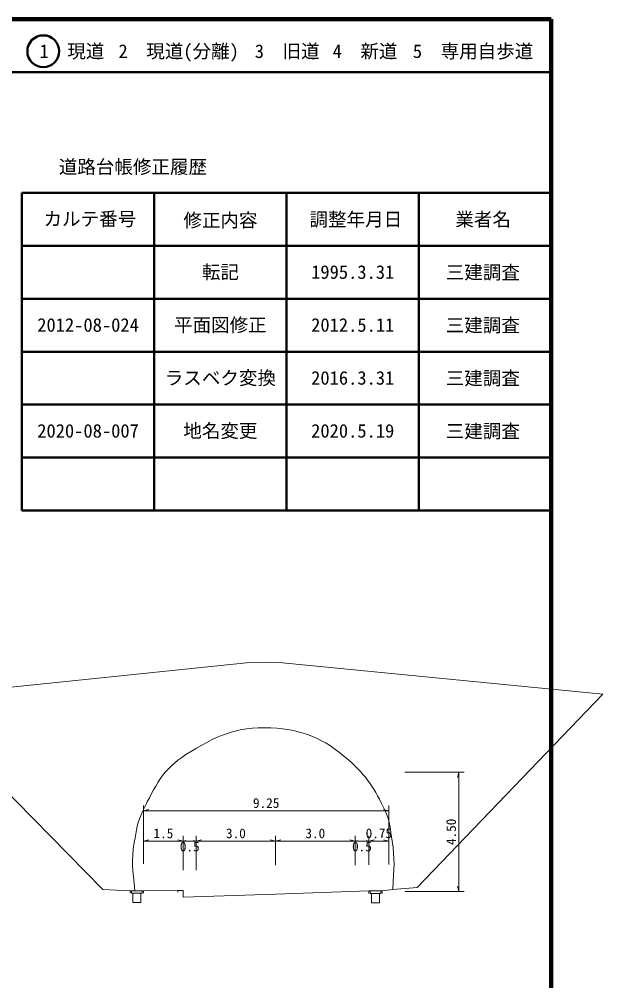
# Model space of a CAD drawing. Units: millimetres on the paper, enlarged 1000 times, with parts at other scales. Extents: x 40000 to 689736, y 20000 to 380000.
# Drawn here: x 579500 to 689736, y 198357 to 380000 of the extents above; entities that cross this region are included whole.
import ezdxf
from ezdxf.enums import TextEntityAlignment as Align

# ---------------------------------------------------------------- set-up
doc = ezdxf.new("R2010")
doc.units = ezdxf.units.MM
doc.header["$LTSCALE"] = 1000
for name, color, linetype, lineweight in [('M-BGD', 7, 'Continuous', 13), ('M-TTL', 2, 'Continuous', 140), ('M-TTL-FRAM', 2, 'Continuous', 50), ('M-TTL-LINE', 7, 'Continuous', 50)]:
    doc.layers.add(name, color=color, linetype=linetype, lineweight=lineweight)
doc.layers.add('M-TTL-TXT', color=7, linetype='Continuous')
doc.styles.add('ＭＳ ゴシック', font='')
doc.styles.get('ＭＳ ゴシック').set_extended_font_data('MS Gothic')

msp = doc.modelspace()

# ---------------------------------------------------------------- linework, layer by layer
at = {"layer": 'M-BGD'}
for p, q in [((559921, 251925), (622441, 258425)), ((622441, 258425), (626146, 258575)), ((626146, 258575), (629221, 258425)), ((629221, 258425), (689736, 252475)), ((689736, 252475), (654681, 215975)), ((595291, 215575), (561916, 249475)), ((652313, 237738), (663550, 237738)), ((662550, 237738), (662300, 236738)), ((662550, 237738), (662550, 215235)), ((602986, 225425), (602986, 231471)), ((602986, 230471), (603986, 230721)), ((649317, 230471), (648317, 230721)), ((649317, 225425), (649317, 231471)), ((602986, 230471), (649317, 230471)), ((602986, 220425), (602986, 225747)), ((610486, 219252), (610486, 225747)), ((610486, 220425), (610486, 225747)), ((612931, 220225), (612931, 225747)), ((612931, 219252), (612931, 225747)), ((627931, 220225), (627931, 225747)), ((627931, 220225), (627931, 225747)), ((642931, 220225), (642931, 225747)), ((642931, 220235), (642931, 225747)), ((645561, 220235), (645561, 225747)), ((645561, 220325), (645561, 225747)), ((649317, 220325), (649317, 225747)), ((602986, 224747), (603986, 224997)), ((602986, 224747), (610486, 224747)), ((610486, 224747), (609486, 224997)), ((610486, 224747), (610986, 224872)), ((610486, 224747), (612931, 224747)), ((612931, 224747), (612431, 224872)), ((612931, 224747), (613931, 224997)), ((612931, 224747), (627931, 224747)), ((627931, 224747), (626931, 224997)), ((627931, 224747), (628931, 224997)), ((627931, 224747), (642931, 224747)), ((642931, 224747), (641931, 224997)), ((642931, 224747), (643431, 224872)), ((642931, 224747), (645561, 224747)), ((645561, 224747), (645061, 224872)), ((645561, 224747), (646561, 224997)), ((645561, 224747), (649317, 224747)), ((649317, 224747), (648317, 224997)), ((662550, 215235), (662300, 216235)), ((600486, 215375), (595291, 215575)), ((600736, 215375), (600486, 215375)), ((600486, 215375), (600486, 214875)), ((600486, 215375), (600486, 214875)), ((600736, 215375), (600736, 214875)), ((602736, 215375), (600736, 215375)), ((600986, 214875), (600736, 214875)), ((602486, 214875), (600986, 214875)), ((600986, 214875), (600986, 213125)), ((602486, 214875), (602486, 213125)), ((602736, 214875), (602486, 214875)), ((602986, 215375), (602736, 215375)), ((602736, 215375), (602736, 214875)), ((609486, 215425), (602986, 215375)), ((602986, 215375), (602986, 214875)), ((602986, 215375), (602986, 214875)), ((609486, 215082), (609486, 215425)), ((610486, 215425), (609486, 215425)), ((610486, 214175), (610486, 215425)), ((627931, 214725), (610486, 214175)), ((645561, 215325), (627931, 214725)), ((645811, 215325), (645561, 215325)), ((645561, 215325), (645561, 214825)), ((645561, 215325), (645561, 214825)), ((645811, 215325), (645811, 214825)), ((647811, 215325), (645811, 215325)), ((646061, 214825), (645811, 214825)), ((647561, 214825), (646061, 214825)), ((646061, 214825), (646061, 213075)), ((647561, 214825), (647561, 213075)), ((647811, 214825), (647561, 214825)), ((648061, 215325), (647811, 215325)), ((647811, 215325), (647811, 214825)), ((650086, 215575), (648061, 215325)), ((648061, 215325), (648061, 214825)), ((648061, 215325), (648061, 214825)), ((654681, 215975), (650086, 215575)), ((652313, 215235), (663550, 215235)), ((602486, 213125), (600986, 213125)), ((647561, 213075), (646061, 213075))]:
    msp.add_line(p, q, dxfattribs=at)
msp.add_open_spline([(601361, 215375), (600938, 219433), (600639, 220969), (601231, 224475), (601634, 226866), (601814, 228282), (602876, 230463), (605160, 235155), (606575, 238300), (610996, 241072), (616550, 244555), (620453, 246444), (627001, 246125), (633199, 245823), (637037, 244180), (641691, 240075), (645157, 237017), (646663, 234665), (648605, 230471), (649570, 228388), (649580, 227015), (649939, 224747), (650499, 221208), (650303, 219763), (650086, 215575)], degree=3, knots=[0, 0, 0, 0, 1, 1, 1, 2, 2, 2, 3, 3, 3, 4, 4, 4, 5, 5, 5, 6, 6, 6, 7, 7, 7, 8, 8, 8, 8], dxfattribs=at)
at = {"layer": 'M-TTL'}
for p, q in [((680000, 380000), (40000, 380000)), ((680000, 20000), (680000, 380000))]:
    msp.add_line(p, q, dxfattribs=at)
at = {"layer": 'M-TTL-FRAM'}
for p, q in [((580000, 347197), (580000, 287197)), ((580000, 347197), (680000, 347197)), ((580000, 287197), (680000, 287197))]:
    msp.add_line(p, q, dxfattribs=at)
at = {"layer": 'M-TTL-LINE'}
for p, q in [((40000, 370000), (680000, 370000)), ((605000, 347197), (605000, 287197)), ((630000, 347197), (630000, 287197)), ((655000, 347197), (655000, 287197)), ((580000, 337197), (680000, 337197)), ((580000, 327197), (680000, 327197)), ((580000, 317197), (680000, 317197)), ((580000, 307197), (680000, 307197)), ((580000, 297197), (680000, 297197))]:
    msp.add_line(p, q, dxfattribs=at)
msp.add_circle((584031, 373958), 3000, dxfattribs=at)

# ---------------------------------------------------------------- texts
at = {"layer": 'M-BGD', "style": 'ＭＳ ゴシック'}
for s, p in [('9.25', (626151, 230471)), ('1.5', (606736, 224747)), ('3.0', (620431, 224747)), ('3.0', (635431, 224747)), ('0.75', (647439, 224747)), ('0.5', (611708, 222247)), ('0.5', (644246, 222247))]:
    msp.add_text(s, height=1833, dxfattribs=at).set_placement(p, align=Align.BOTTOM_CENTER)
msp.add_text('4.50', height=1833, rotation=90, dxfattribs=at).set_placement((662550, 226487), align=Align.BOTTOM_CENTER)
at = {"layer": 'M-TTL-TXT', "style": 'ＭＳ ゴシック'}
for s, p in [('1\u3000現道', (589448, 373958)), ('2\u3000現道(分離)', (609619, 373958)), ('3\u3000旧道', (630121, 373958)), ('4\u3000新道', (644824, 373958)), ('5\u3000専用自歩道', (665228, 373958)), ('道路台帳修正履歴', (600968, 352113)), ('カルテ番号', (592839, 342277)), ('修正内容', (617509, 342023)), ('調整年月日', (643089, 342197)), ('業者名', (667134, 342197)), ('転記', (617500, 332245)), ('1995.3.31', (642500, 332245)), ('三建調査', (667077, 332189)), ('2012-08-024', (592500, 322245)), ('平面図修正', (617500, 322245)), ('2012.5.11', (642500, 322245)), ('三建調査', (667077, 322189)), ('ラスベク変換', (617500, 312245)), ('2016.3.31', (642500, 312245)), ('三建調査', (667077, 312189)), ('2020-08-007', (592500, 302245)), ('地名変更', (617500, 302245)), ('2020.5.19', (642500, 302245)), ('三建調査', (667077, 302189))]:
    msp.add_text(s, height=2566, dxfattribs=at).set_placement(p, align=Align.MIDDLE_CENTER)

doc.saveas('drawing.dxf')
